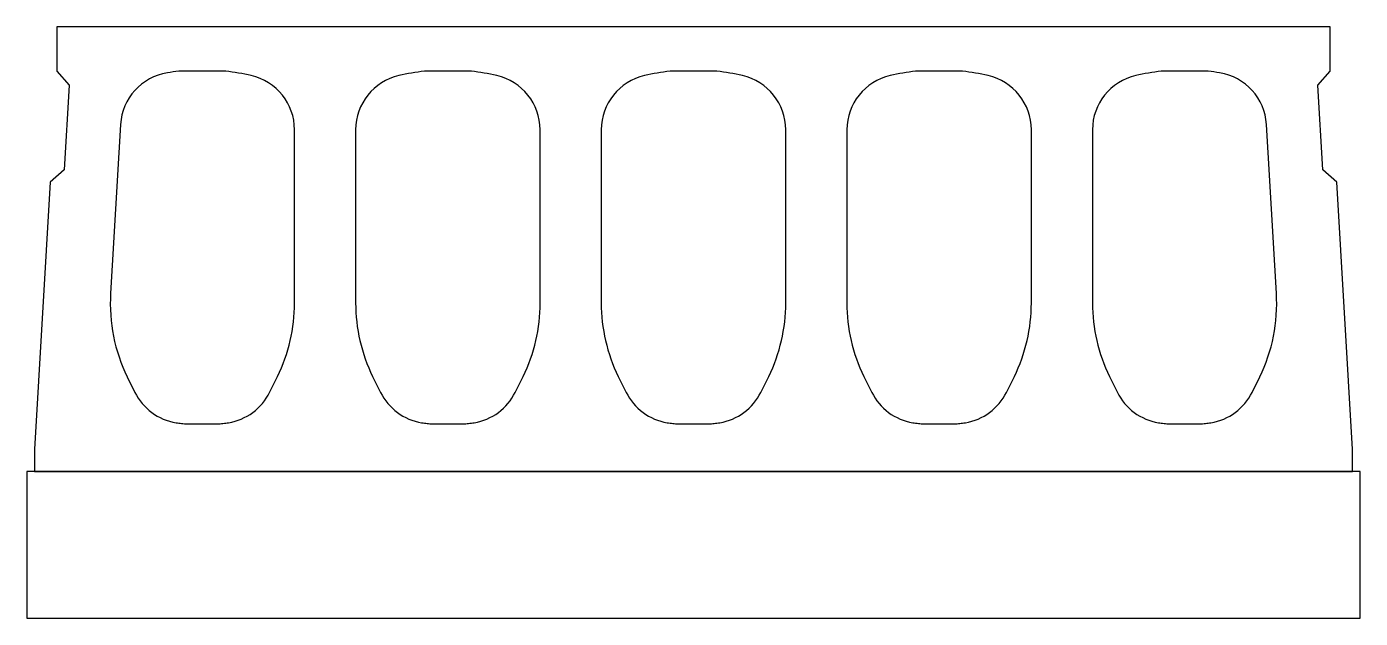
# Model space of a CAD drawing. Header units: millimetres. Extents: x 0 to 1200, y 0 to 532.
import ezdxf

# ---------------------------------------------------------------- set-up
doc = ezdxf.new("R2010")
doc.units = ezdxf.units.MM
doc.layers.add('insulation', color=2, linetype='Continuous')
doc.layers.add('reinforced concrete', color=7, linetype='Continuous')

msp = doc.modelspace()

# ---------------------------------------------------------------- linework, layer by layer
at = {"layer": 'insulation'}
msp.add_lwpolyline([(0, 132), (0, 0), (1200, 0), (1200, 132)], close=True, dxfattribs=at)
at = {"layer": 'reinforced concrete'}
msp.add_lwpolyline([(1193, 132), (1193, 152), (1179, 392.2), (1166.3, 403.4), (1161.7, 479.3), (1173, 492), (1173, 532), (27, 532), (27, 492), (38.3, 479.3), (33.7, 403.4), (21, 392.2), (7, 152), (7, 132)], close=True, dxfattribs=at)
for points in [[(126.6, 490.5, 0.351929), (84.5, 444.1), (75.5, 292.1, 0.129692), (90.5, 217.1), (97.4, 203.2, 0.243738), (134.4, 175.9, 0.00853), (139.4, 175.2, 0.031039), (141.9, 175), (174.1, 175, 0.031039), (176.6, 175.2, 0.00853), (181.6, 175.9, 0.243738), (218.6, 203.2), (225.7, 217.5, 0.114562), (241, 283.6), (241, 439.3, 0.350641), (202, 488.1, 0.029097), (179.1, 491.9, 0.026371), (176.9, 492), (139.1, 492, 0.026371), (136.9, 491.9, 0.013036)], [(400.1, 491.9, 0.026371), (397.9, 492), (360.1, 492, 0.026371), (357.9, 491.9, 0.029097), (335, 488.1, 0.350641), (296, 439.3), (296, 283.6, 0.114562), (311.3, 217.5), (318.4, 203.2, 0.243738), (355.4, 175.9, 0.00853), (360.4, 175.2, 0.031039), (362.9, 175), (395.1, 175, 0.031039), (397.6, 175.2, 0.00853), (402.6, 175.9, 0.243738), (439.6, 203.2), (446.7, 217.5, 0.114562), (462, 283.6), (462, 439.3, 0.350641), (423, 488.1, 0.029097)], [(621.1, 491.9, 0.026371), (618.9, 492), (581.1, 492, 0.026371), (578.9, 491.9, 0.029097), (556, 488.1, 0.350641), (517, 439.3), (517, 283.6, 0.114562), (532.3, 217.5), (539.4, 203.2, 0.243738), (576.4, 175.9, 0.00853), (581.4, 175.2, 0.031039), (583.9, 175), (616.1, 175, 0.031039), (618.6, 175.2, 0.00853), (623.6, 175.9, 0.243738), (660.6, 203.2), (667.7, 217.5, 0.114562), (683, 283.6), (683, 439.3, 0.350641), (644, 488.1, 0.029097)], [(842.1, 491.9, 0.026371), (839.9, 492), (802.1, 492, 0.026371), (799.9, 491.9, 0.029097), (777, 488.1, 0.350641), (738, 439.3), (738, 283.6, 0.114562), (753.3, 217.5), (760.4, 203.2, 0.243738), (797.4, 175.9, 0.00853), (802.4, 175.2, 0.031039), (804.9, 175), (837.1, 175, 0.031039), (839.6, 175.2, 0.00853), (844.6, 175.9, 0.243738), (881.6, 203.2), (888.7, 217.5, 0.114562), (904, 283.6), (904, 439.3, 0.350641), (865, 488.1, 0.029097)], [(998, 488.1, 0.350641), (959, 439.3), (959, 283.6, 0.114562), (974.3, 217.5), (981.4, 203.2, 0.243738), (1018.4, 175.9, 0.00853), (1023.4, 175.2, 0.031039), (1025.9, 175), (1058.1, 175, 0.031039), (1060.6, 175.2, 0.00853), (1065.6, 175.9, 0.243738), (1102.6, 203.2), (1109.5, 217.1, 0.129692), (1124.5, 292.1), (1115.5, 444.1, 0.351929), (1073.4, 490.5, 0.013036), (1063.1, 491.9, 0.026371), (1060.9, 492), (1023.1, 492, 0.026371), (1020.9, 491.9, 0.029097)]]:
    msp.add_lwpolyline(points, format="xyb", close=True, dxfattribs=at)

doc.saveas('drawing.dxf')
